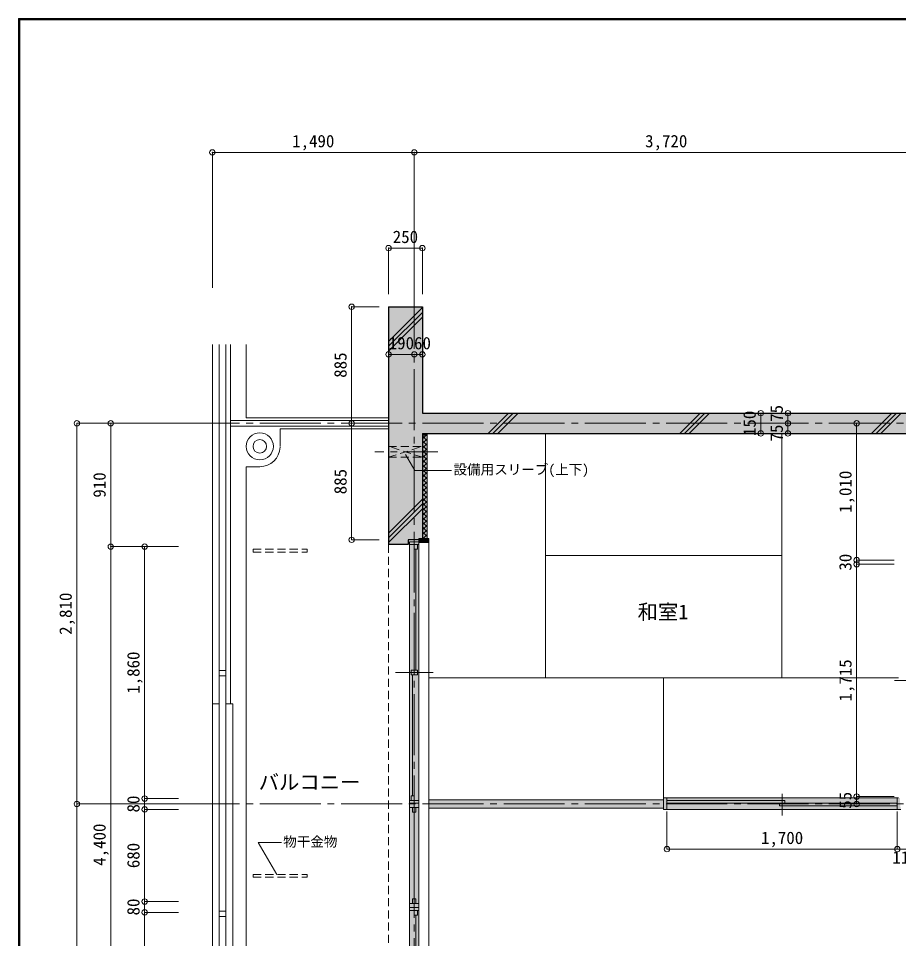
# Model space of a CAD drawing. Units: millimetres at full size, sheet at 1:50. Extents: x -9674 to 9699, y -6794 to 6791.
# Drawn here: x -9674 to -3178, y -1 to 6791 of the extents above; entities that cross this region are included whole.
import ezdxf
from ezdxf.enums import TextEntityAlignment as Align

# ---------------------------------------------------------------- set-up
doc = ezdxf.new("R2010")
doc.units = ezdxf.units.MM
doc.header["$LTSCALE"] = 50
doc.header["$PDMODE"] = 32
doc.header["$PDSIZE"] = 40
for name, pattern in [('CHAIN1', [8, 5, -1, 1, -1]), ('CHAIN2', [12, 9, -1, 1, -1]), ('DASHED1', [1.8, 1.2, -0.6])]:
    doc.linetypes.add(name, pattern=pattern)
for name, color, linetype, lineweight in [('0-0_図面枠', 7, 'Continuous', 9), ('1-0_芯', 7, 'CHAIN2', 9), ('1-1_躯体', 2, 'Continuous', 25), ('1-2_間仕切', 3, 'Continuous', 18), ('1-3_建具', 3, 'Continuous', 18), ('1-4_仕上げ', 4, 'Continuous', 9), ('1-6_ﾊﾞﾙｺﾆｰ・階段', 7, 'Continuous', 9), ('1-7_その他', 7, 'DASHED1', 9), ('1-8_ハッチ', 4, 'Continuous', 9), ('1-A_文字', 7, 'Continuous', 9), ('1-B_寸法', 7, 'Continuous', 9), ('1-C_梁', 7, 'DASHED1', 9), ('4-F', 4, 'Continuous', 9)]:
    doc.layers.add(name, color=color, linetype=linetype, lineweight=lineweight)
for name, color, linetype in [('4-0', 1, 'Continuous'), ('4-1', 2, 'Continuous'), ('4-2', 4, 'Continuous')]:
    doc.layers.add(name, color=color, linetype=linetype)
doc.styles.add('ＭＳ ゴシック', font='')
doc.styles.get('ＭＳ ゴシック').set_extended_font_data('MS Gothic')

msp = doc.modelspace()

# ---------------------------------------------------------------- linework, layer by layer
at = {"layer": '0-0_図面枠'}
for p, q in [((-9673.92, 6791.43), (-9673.92, -6793.93)), ((-9672.16, 6789.66), (-9672.16, -6792.16)), ((9697.16, 6789.66), (-9672.16, 6789.66)), ((-9670.4, 6787.9), (-9670.4, -6790.4)), ((9695.4, 6787.9), (-9670.4, 6787.9)), ((-9668.64, -6788.64), (-9668.64, 6786.14)), ((-9668.64, 6786.14), (9693.64, 6786.14)), ((-9666.87, 6784.38), (-9666.87, -6786.88)), ((9691.87, 6784.38), (-9666.87, 6784.38)), ((-9665.11, 6782.61), (-9665.11, -6785.11)), ((9690.11, 6782.61), (-9665.11, 6782.61)), ((-9663.35, 6780.85), (-9663.35, -6783.35)), ((9688.35, 6780.85), (-9663.35, 6780.85))]:
    msp.add_line(p, q, dxfattribs=at)
msp.add_lwpolyline([(9698.92, -6793.93), (9698.92, 6791.43), (-9673.92, 6791.43)], dxfattribs=at)
at = {"layer": '1-0_芯'}
for p, q in [((-6752.5, 4802.35), (-6752.5, -3667.65)), ((-8492.5, 3802.35), (8517.5, 3802.35)), ((-8492.5, 992.35), (3087.5, 992.35))]:
    msp.add_line(p, q, dxfattribs=at)
at = {"layer": '1-1_躯体'}
for p, q in [((-6942.5, 4662.35), (-6942.5, 2907.35)), ((-6942.5, 4662.35), (-6692.5, 4662.35)), ((-6692.5, 4662.35), (-6692.5, 3877.35)), ((-6692.5, 3877.35), (-3092.5, 3877.35)), ((-6692.5, 3727.35), (-6692.5, 2952.35)), ((-6692.5, 3727.35), (-3092.5, 3727.35)), ((-6717.5, 2942.35), (-6797.5, 2942.35)), ((-6797.5, 2942.35), (-6797.5, 2907.35)), ((-6797.5, 2907.35), (-6942.5, 2907.35))]:
    msp.add_line(p, q, dxfattribs=at)
at = {"layer": '1-2_間仕切'}
for p, q in [((-6645.5, 1022.35), (-4912.5, 1022.35)), ((-6645.5, 962.35), (-4912.5, 962.35))]:
    msp.add_line(p, q, dxfattribs=at)
at = {"layer": '1-3_建具', "color": 7, "lineweight": 9}
for p, q in [((-6787.5, 2927.35), (-6787.5, 2892.35)), ((-6787.5, 2927.35), (-6717.5, 2927.35)), ((-6717.5, 2892.35), (-6717.5, 2927.35)), ((-6645.5, -1537.65), (-6645.5, 2922.35)), ((-6717.5, 2907.35), (-6787.5, 2907.35)), ((-6787.5, 2892.35), (-6787.5, 1032.35)), ((-6717.5, 2892.35), (-6717.5, 1032.35)), ((-6890.98, 1962.35), (-6614.02, 1962.35)), ((-3048.33, 1904.85), (-3208.33, 1904.85)), ((-6787.5, 952.35), (-6787.5, 1032.35)), ((-6717.5, 1032.35), (-6717.5, 952.35)), ((-4887.5, 1037.35), (-3187.5, 1037.35)), ((-4037.5, 908.18), (-4037.5, 1068.18)), ((-6717.5, 1017.35), (-6787.5, 1017.35)), ((-6787.5, 997.35), (-6717.5, 997.35)), ((-6717.5, 967.35), (-6787.5, 967.35)), ((-6787.5, 952.35), (-6787.5, 272.35)), ((-6717.5, 952.35), (-6717.5, 272.35)), ((-3187.5, 952.35), (-4887.5, 952.35)), ((-6787.5, 272.35), (-6787.5, 192.35)), ((-6717.5, 192.35), (-6717.5, 272.35)), ((-6717.5, 257.35), (-6787.5, 257.35)), ((-6787.5, 227.35), (-6717.5, 227.35)), ((-6717.5, 207.35), (-6787.5, 207.35)), ((-6787.5, 192.35), (-6787.5, -1507.65)), ((-6717.5, 192.35), (-6717.5, -1507.65))]:
    msp.add_line(p, q, dxfattribs=at)
at = {"layer": '1-3_建具'}
for p, q in [((-6752.5, 2872.35), (-6752.5, 2907.35)), ((-6728.5, 2872.35), (-6752.5, 2872.35)), ((-6740.5, 2872.35), (-6740.5, 1979.85)), ((-6728.5, 2872.35), (-6728.5, 2907.35)), ((-6776.5, 1944.85), (-6776.5, 1979.85)), ((-6752.5, 1944.85), (-6752.5, 1979.85)), ((-6728.5, 1944.85), (-6776.5, 1944.85)), ((-6764.5, 1944.85), (-6764.5, 1052.35)), ((-6752.5, 1052.35), (-6776.5, 1052.35)), ((-6776.5, 1052.35), (-6776.5, 1017.35)), ((-6752.5, 1052.35), (-6752.5, 1017.35)), ((-4912.5, 1037.35), (-4912.5, 952.35)), ((-3187.5, 1037.35), (-3187.5, 952.35)), ((-3187.5, 1037.35), (-3177.5, 1037.35)), ((-6764.5, 932.35), (-6764.5, 967.35)), ((-6740.5, 932.35), (-6740.5, 967.35)), ((-4912.5, 952.35), (-4887.5, 952.35)), ((-4017.5, 1018.18), (-4887.5, 1018.18)), ((-4887.5, 998.18), (-4017.5, 998.18)), ((-4057.5, 978.18), (-4057.5, 998.18)), ((-4057.5, 998.18), (-3187.5, 998.18)), ((-3187.5, 978.18), (-4057.5, 978.18)), ((-4017.5, 998.18), (-4017.5, 1018.18)), ((-3187.5, 952.35), (-3162.5, 952.35)), ((-6740.5, 932.35), (-6764.5, 932.35)), ((-6752.5, 932.35), (-6752.5, 292.35)), ((-6740.5, 292.35), (-6764.5, 292.35)), ((-6764.5, 292.35), (-6764.5, 257.35)), ((-6740.5, 292.35), (-6740.5, 257.35)), ((-6752.5, 172.35), (-6752.5, 207.35)), ((-6728.5, 172.35), (-6728.5, 207.35)), ((-6728.5, 172.35), (-6752.5, 172.35)), ((-6740.5, 172.35), (-6740.5, -640.15))]:
    msp.add_line(p, q, dxfattribs=at)
for points in [[(-6645.5, 2952.35), (-6645.5, 2922.35), (-6717.5, 2922.35)], [(-6645.5, 2952.35), (-6717.5, 2952.35), (-6717.5, 2922.35)], [(-6728.5, 1944.85), (-6728.5, 1979.85), (-6776.5, 1979.85)], [(-4912.5, 1037.35), (-4887.5, 1037.35), (-4887.5, 952.35)]]:
    msp.add_lwpolyline(points, dxfattribs=at)
at = {"layer": '1-4_仕上げ'}
for p, q in [((-5785, 3727.35), (-5785, 1924.01)), ((-4040, 3727.35), (-4040, 1924.01)), ((-5785, 2825.68), (-4040, 2825.68)), ((-6645.5, 1924.01), (-3177.5, 1924.01)), ((-4912.5, 1924.01), (-4912.5, 1022.35))]:
    msp.add_line(p, q, dxfattribs=at)
at = {"layer": '1-6_ﾊﾞﾙｺﾆｰ・階段'}
for p, q in [((-8242.5, 4384.98), (-8242.5, -2417.65)), ((-8192.5, 4384.98), (-8192.5, -2367.65)), ((-8142.5, 4384.98), (-8142.5, -2317.65)), ((-8107.5, 4384.98), (-8107.5, 1732.35)), ((-6942.5, 3822.35), (-8107.5, 3822.35)), ((-6942.5, 3782.35), (-8107.5, 3782.35)), ((-8192.5, 1977.35), (-8142.5, 1977.35)), ((-8192.5, 1937.35), (-8142.5, 1937.35)), ((-8242.5, 1732.35), (-8192.5, 1732.35)), ((-8142.5, 1732.35), (-8092.5, 1732.35)), ((-8092.5, 1732.35), (-8092.5, -2267.65)), ((-8192.5, 202.35), (-8142.5, 202.35)), ((-8192.5, 162.35), (-8142.5, 162.35))]:
    msp.add_line(p, q, dxfattribs=at)
at = {"layer": '1-6_ﾊﾞﾙｺﾆｰ・階段', "color": 4}
for p, q in [((-7992.5, 3842.35), (-7992.5, 4384.98)), ((-6942.5, 3842.35), (-7992.5, 3842.35)), ((-6942.5, 3762.35), (-7742.5, 3762.35)), ((-7742.5, 3632.35), (-7742.5, 3762.35)), ((-7992.5, 3482.35), (-7992.5, -2267.65)), ((-7892.5, 3482.35), (-7992.5, 3482.35))]:
    msp.add_line(p, q, dxfattribs=at)
msp.add_circle((-7892.5, 3632.35), 100, dxfattribs=at)
at = {"layer": '1-6_ﾊﾞﾙｺﾆｰ・階段'}
msp.add_circle((-7892.5, 3632.35), 50, dxfattribs=at)
at = {"layer": '1-6_ﾊﾞﾙｺﾆｰ・階段', "color": 4}
msp.add_arc((-7892.5, 3632.35), 150, 270, 357.77329, dxfattribs=at)
at = {"layer": '1-7_その他'}
for p, q in [((-6942.5, 3632.35), (-6692.5, 3632.35)), ((-6942.5, 3552.35), (-6692.5, 3632.35)), ((-6692.5, 3552.35), (-6942.5, 3632.35)), ((-6942.5, 3552.35), (-6692.5, 3552.35)), ((-7942.5, 2872.35), (-7942.5, 2852.35)), ((-7942.5, 2852.35), (-7542.5, 2852.35)), ((-7942.5, 472.35), (-7942.5, 452.35)), ((-7942.5, 452.35), (-7542.5, 452.35))]:
    msp.add_line(p, q, dxfattribs=at)
at = {"layer": '1-7_その他', "linetype": 'CHAIN1'}
msp.add_line((-6577.5, 3592.35), (-7042.5, 3592.35), dxfattribs=at)
at = {"layer": '1-7_その他'}
for points in [[(-7942.5, 2872.35), (-7542.5, 2872.35), (-7542.5, 2852.35)], [(-7942.5, 472.35), (-7542.5, 472.35), (-7542.5, 452.35)]]:
    msp.add_lwpolyline(points, dxfattribs=at)
at = {"layer": '1-8_ハッチ'}
for p, q in [((-6942.5, 4406.56), (-6692.5, 4656.56)), ((-6942.5, 4371.21), (-6692.5, 4621.21)), ((-6942.5, 4335.85), (-6692.5, 4585.85)), ((-6207.5, 3727.35), (-6057.5, 3877.35)), ((-6172.15, 3727.35), (-6022.15, 3877.35)), ((-6136.79, 3727.35), (-5986.79, 3877.35)), ((-4793.29, 3727.35), (-4643.29, 3877.35)), ((-4757.93, 3727.35), (-4607.93, 3877.35)), ((-4722.58, 3727.35), (-4572.58, 3877.35)), ((-3379.07, 3727.35), (-3229.07, 3877.35)), ((-3343.72, 3727.35), (-3193.72, 3877.35)), ((-3308.36, 3727.35), (-3158.36, 3877.35)), ((-6692.5, 3723.93), (-6689.08, 3727.35)), ((-6692.5, 3688.57), (-6657.5, 3723.57)), ((-6692.5, 3709.25), (-6657.5, 3674.25)), ((-6692.5, 3653.22), (-6657.5, 3688.22)), ((-6692.5, 3673.9), (-6657.5, 3638.9)), ((-6675.24, 3727.35), (-6657.5, 3709.61)), ((-6657.5, 3727.35), (-6657.5, 2952.35)), ((-6692.5, 3617.86), (-6657.5, 3652.86)), ((-6692.5, 3638.54), (-6657.5, 3603.54)), ((-6692.5, 3582.51), (-6657.5, 3617.51)), ((-6692.5, 3603.19), (-6657.5, 3568.19)), ((-6692.5, 3547.15), (-6657.5, 3582.15)), ((-6692.5, 3567.83), (-6657.5, 3532.83)), ((-6692.5, 3511.79), (-6657.5, 3546.79)), ((-6692.5, 3532.48), (-6657.5, 3497.48)), ((-6692.5, 3476.44), (-6657.5, 3511.44)), ((-6692.5, 3497.12), (-6657.5, 3462.12)), ((-6692.5, 3441.08), (-6657.5, 3476.08)), ((-6692.5, 3461.77), (-6657.5, 3426.77)), ((-6692.5, 3405.73), (-6657.5, 3440.73)), ((-6692.5, 3426.41), (-6657.5, 3391.41)), ((-6692.5, 3370.37), (-6657.5, 3405.37)), ((-6692.5, 3391.06), (-6657.5, 3356.06)), ((-6692.5, 3335.02), (-6657.5, 3370.02)), ((-6692.5, 3355.7), (-6657.5, 3320.7)), ((-6692.5, 3299.66), (-6657.5, 3334.66)), ((-6692.5, 3320.34), (-6657.5, 3285.34)), ((-6692.5, 3264.31), (-6657.5, 3299.31)), ((-6692.5, 3284.99), (-6657.5, 3249.99)), ((-6692.5, 3228.95), (-6657.5, 3263.95)), ((-6942.5, 2992.35), (-6692.5, 3242.35)), ((-6942.5, 2956.99), (-6692.5, 3206.99)), ((-6692.5, 3249.63), (-6657.5, 3214.63)), ((-6692.5, 3193.6), (-6657.5, 3228.6)), ((-6692.5, 3214.28), (-6657.5, 3179.28)), ((-6692.5, 3158.24), (-6657.5, 3193.24)), ((-6942.5, 2921.64), (-6692.5, 3171.64)), ((-6692.5, 3178.92), (-6657.5, 3143.92)), ((-6692.5, 3122.89), (-6657.5, 3157.89)), ((-6692.5, 3143.57), (-6657.5, 3108.57)), ((-6692.5, 3087.53), (-6657.5, 3122.53)), ((-6692.5, 3108.21), (-6657.5, 3073.21)), ((-6692.5, 3052.18), (-6657.5, 3087.18)), ((-6692.5, 3072.86), (-6657.5, 3037.86)), ((-6692.5, 3016.82), (-6657.5, 3051.82)), ((-6692.5, 3037.5), (-6657.5, 3002.5)), ((-6692.5, 2981.46), (-6657.5, 3016.46)), ((-6692.5, 3002.15), (-6657.5, 2967.15)), ((-6686.26, 2952.35), (-6657.5, 2981.11))]:
    msp.add_line(p, q, dxfattribs=at)
at = {"layer": '1-A_文字'}
for p, q in [((-7903.72, 708.8), (-7733.31, 708.8)), ((-7767.2, 472.35), (-7903.72, 708.8))]:
    msp.add_line(p, q, dxfattribs=at)
msp.add_lwpolyline([(-6817.06, 3572.84), (-6747.92, 3453.1), (-6476.53, 3453.1)], dxfattribs=at)
at = {"layer": '1-B_寸法'}
for p, q in [((-8242.5, 4802.35), (-8242.5, 5802.35)), ((-8242.5, 5802.35), (-6752.5, 5802.35)), ((-6752.5, 4802.35), (-6752.5, 5802.35)), ((-6752.5, 5802.35), (-3032.5, 5802.35)), ((-6942.5, 5095.76), (-6942.5, 4755.56)), ((-6942.5, 5095.76), (-6692.5, 5095.76)), ((-6692.5, 5095.76), (-6692.5, 4755.56)), ((-7214.41, 4662.35), (-7011.65, 4662.35)), ((-7214.41, 4662.35), (-7214.41, 3802.35)), ((-6752.5, 4311.22), (-6942.5, 4311.22)), ((-6692.5, 4311.22), (-6752.5, 4311.22)), ((-4194.74, 3877.35), (-4194.74, 3727.35)), ((-3994.74, 3877.35), (-3994.74, 3802.35)), ((-9242.5, 3802.35), (-8492.5, 3802.35)), ((-9242.5, 3802.35), (-9242.5, 992.35)), ((-8992.5, 3802.35), (-8992.5, 2892.35)), ((-7214.41, 3802.35), (-7214.41, 2942.35)), ((-3994.74, 3802.35), (-3994.74, 3727.35)), ((-3487.49, 2792.35), (-3487.49, 3802.35)), ((-7214.41, 2942.35), (-7011.65, 2942.35)), ((-8992.5, 2892.35), (-8492.5, 2892.35)), ((-8992.5, 2892.35), (-8992.5, -1507.65)), ((-8742.5, 2892.35), (-8742.5, 1032.35)), ((-3210, 2792.35), (-3487.49, 2792.35)), ((-3487.49, 2762.35), (-3487.49, 2792.35)), ((-3210, 2762.35), (-3487.49, 2762.35)), ((-8742.5, 1032.35), (-8742.5, 952.35)), ((-8742.5, 1032.35), (-8492.5, 1032.35)), ((-3487.49, 1047.35), (-3487.49, 992.35)), ((-9242.5, 992.35), (-8492.5, 992.35)), ((-9242.5, 992.35), (-9242.5, -2417.65)), ((-8742.5, 952.35), (-8742.5, 272.35)), ((-8742.5, 952.35), (-8492.5, 952.35)), ((-4887.5, 936.47), (-4887.5, 659.45)), ((-3187.5, 936.47), (-3187.5, 659.45)), ((-4887.5, 659.45), (-3187.5, 659.45)), ((-3187.5, 659.45), (-3072.5, 659.45)), ((-8742.5, 272.35), (-8742.5, 192.35)), ((-8742.5, 272.35), (-8492.5, 272.35)), ((-8742.5, 192.35), (-8742.5, -1507.65)), ((-8742.5, 192.35), (-8492.5, 192.35))]:
    msp.add_line(p, q, dxfattribs=at)
msp.add_lwpolyline([(-3210, 1047.35), (-3487.49, 1047.35), (-3487.49, 2762.35)], dxfattribs=at)
at = {"layer": '1-B_寸法', "color": 3}
for p in [(-8242.5, 5802.35), (-6752.5, 5802.35), (-6942.5, 5095.76), (-6692.5, 5095.76), (-7214.41, 4662.35), (-6942.5, 4311.22), (-6752.5, 4311.22), (-6692.5, 4311.22), (-4194.74, 3877.35), (-3994.74, 3877.35), (-9242.5, 3802.35), (-8992.5, 3802.35), (-7214.41, 3802.35), (-3994.74, 3802.35), (-3487.49, 3802.35), (-4194.74, 3727.35), (-3994.74, 3727.35), (-7214.41, 2942.35), (-8992.5, 2892.35), (-8742.5, 2892.35), (-3487.49, 2792.35), (-3487.49, 2762.35), (-8742.5, 1032.35), (-3487.49, 1047.35), (-9242.5, 992.35), (-8742.5, 952.35), (-3487.49, 992.35), (-4887.5, 659.45), (-3187.5, 659.45), (-8742.5, 272.35), (-8742.5, 192.35)]:
    msp.add_point(p, dxfattribs=at)
at = {"layer": '1-C_梁'}
msp.add_line((-6942.5, 2907.35), (-6942.5, -1522.65), dxfattribs=at)
at = {"layer": '4-0'}
for points in [[(-6797.5, 2907.35), (-6942.5, 2907.35), (-6942.5, 4662.35)], [(-6942.5, 4662.35), (-6692.5, 4662.35), (-6692.5, 2952.35)], [(-6942.5, 4662.35), (-6692.5, 2952.35), (-6717.5, 2952.35)], [(-6942.5, 4662.35), (-6717.5, 2952.35), (-6717.5, 2942.35)], [(-6942.5, 4662.35), (-6717.5, 2942.35), (-6797.5, 2942.35)], [(-6942.5, 4662.35), (-6797.5, 2942.35), (-6797.5, 2907.35)], [(-3092.5, 3877.35), (-3092.5, 3727.35), (-6692.5, 3877.35), (-6692.5, 3727.35)]]:
    msp.add_solid(points, dxfattribs=at)
at = {"layer": '4-1'}
msp.add_solid([(-6787.5, 2927.35), (-6717.5, 2927.35), (-6787.5, -1542.65), (-6717.5, -1542.65)], dxfattribs=at)
at = {"layer": '4-2'}
for points in [[(-6645.5, 1022.35), (-6645.5, 962.35), (-4912.5, 1022.35), (-4912.5, 962.35)], [(-3167.5, 1016.35), (-4912.5, 1037.35), (-4912.5, 952.35)], [(-3167.5, 1016.35), (-3167.5, 1037.35), (-4912.5, 1037.35)], [(-3167.5, 1016.35), (-4912.5, 952.35), (-3162.5, 952.35)]]:
    msp.add_solid(points, dxfattribs=at)
at = {"layer": '4-F'}
for points in [[(-6692.5, 3712.35), (-6692.5, 3727.35), (-6657.5, 3712.35), (-6657.5, 3727.35)], [(-6692.5, 3712.35), (-6657.5, 3712.35), (-6692.5, 2952.35), (-6657.5, 2952.35)], [(-6717.5, 2952.35), (-6717.5, 2927.35), (-6645.5, 2952.35), (-6645.5, 2922.35)], [(-6717.5, 2927.35), (-6717.5, 2922.35), (-6645.5, 2922.35)]]:
    msp.add_solid(points, dxfattribs=at)

# ---------------------------------------------------------------- texts
at = {"layer": '1-A_文字', "style": 'ＭＳ ゴシック'}
for s, height, p in [('設備用スリーブ(上下)', 73.31, (-6462.42, 3403.03)), ('和室1', 110, (-5104.13, 2322.33)), ('バルコニー', 110, (-7900.69, 1065.26)), ('物干金物', 73.31, (-7719.5, 655.19))]:
    msp.add_text(s, height=height, dxfattribs=at).set_placement(p, align=Align.BOTTOM_LEFT)
at = {"layer": '1-B_寸法', "style": 'ＭＳ ゴシック'}
for s, p in [('1,490', (-7653.75, 5812.35)), ('3,720', (-5048.75, 5812.35)), ('250', (-6911.25, 5105.76)), ('190', (-6941.25, 4321.22)), ('60', (-6754.04, 4321.22)), ('1,700', (-4193.75, 669.45)), ('115', (-3223.75, 524.45))]:
    msp.add_text(s, height=91.64, dxfattribs=at).set_placement(p, align=Align.BOTTOM_LEFT)
for s, p in [('885', (-7224.41, 4138.6)), ('150', (-4204.74, 3708.6)), ('75', (-4004.74, 3813.42)), ('75', (-4004.74, 3668.56)), ('910', (-9002.5, 3253.6)), ('885', (-7224.41, 3278.6)), ('1,010', (-3497.49, 3141.1)), ('30', (-3497.49, 2714.85)), ('2,810', (-9252.5, 2241.1)), ('1,860', (-8752.5, 1806.1)), ('1,715', (-3497.49, 1748.6)), ('80', (-8752.5, 929.85)), ('55', (-3497.49, 957.35)), ('4,400', (-9002.5, 536.1)), ('680', (-8752.5, 518.6)), ('80', (-8752.5, 169.85))]:
    msp.add_text(s, height=91.64, rotation=90, dxfattribs=at).set_placement(p, align=Align.BOTTOM_LEFT)

doc.saveas('drawing.dxf')
